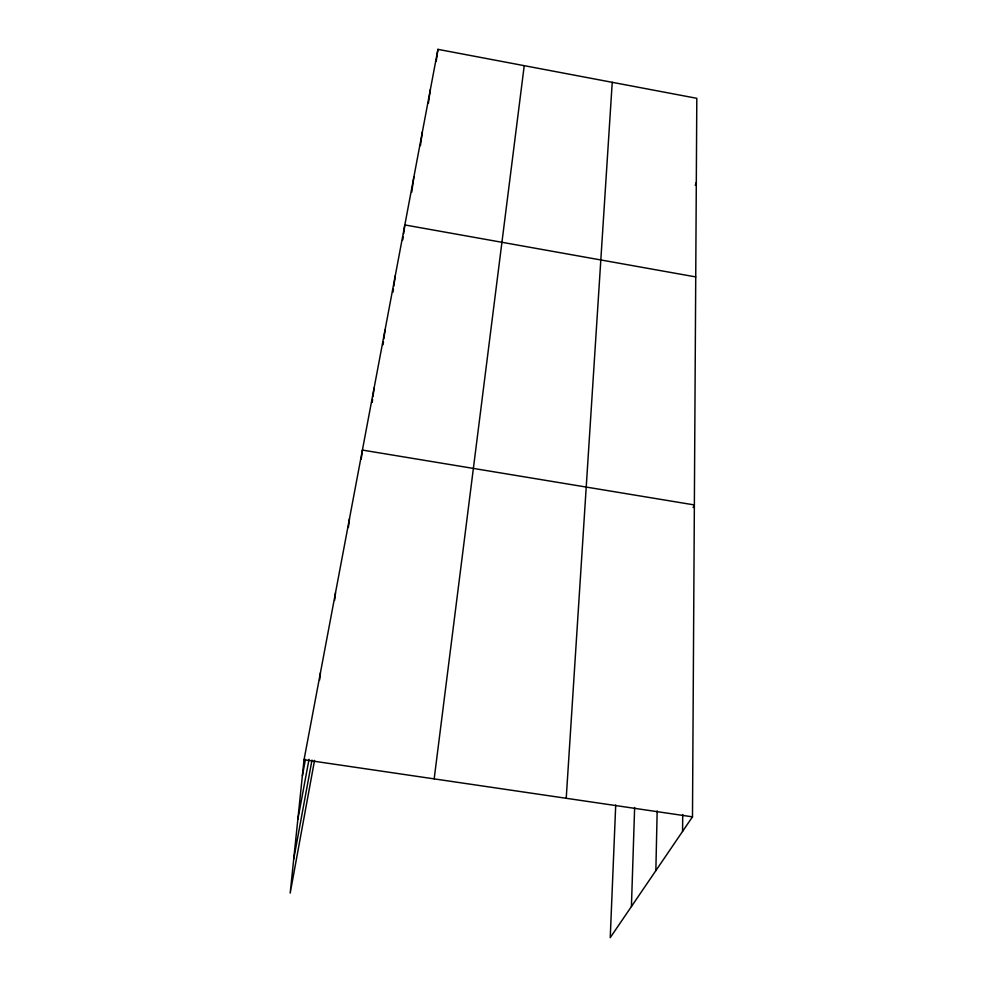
<?xml version="1.0" encoding="UTF-8"?>
<svg xmlns="http://www.w3.org/2000/svg" width="987" height="987" viewBox="0 0 987 987"><rect width="100%" height="100%" fill="white"/><g stroke="black" fill="none" stroke-linecap="round" stroke-linejoin="round"><path stroke-width="1.48" d="M615.715 804.985L610.237 937.65L692.479 816.841L696.81 98.318L437.932 49.35L304.033 759.756L290.19 893.099L314.545 760.385M682.56 831.412L682.733 814.497M655.849 870.645L657.169 810.932M631.421 906.522L634.641 807.502M566.217 798.286L612.236 82.316M319.603 680.08L320.417 672.863M334.605 600.392L335.506 592.78M348.374 527.514L349.472 518.73M434.169 778.879L524.233 65.673M361.242 459.128L362.402 450.072L694.354 504.937L693.133 507.54M372.21 402.388L372.58 399.513M372.963 396.651L374.098 388.039M383.055 344.697L383.45 341.773M383.844 338.849L385.016 330.09M393.011 292.127L393.418 289.166M393.825 286.205L395.244 275.842M402.758 239.89L403.177 236.905M403.597 233.907L404.843 224.937L695.724 276.915M411.739 192.157L413.861 177.092M420.413 145.644L422.35 132.036M428.395 103.166L430.369 89.521M436.18 61.478L437.932 49.35M293.756 858.85L311.991 760.076M297.864 819.272L309.017 759.336M302.367 775.893L305.464 759.348M695.28 185.359L696.304 182.496M304.033 759.756L692.479 816.841"/></g></svg>
